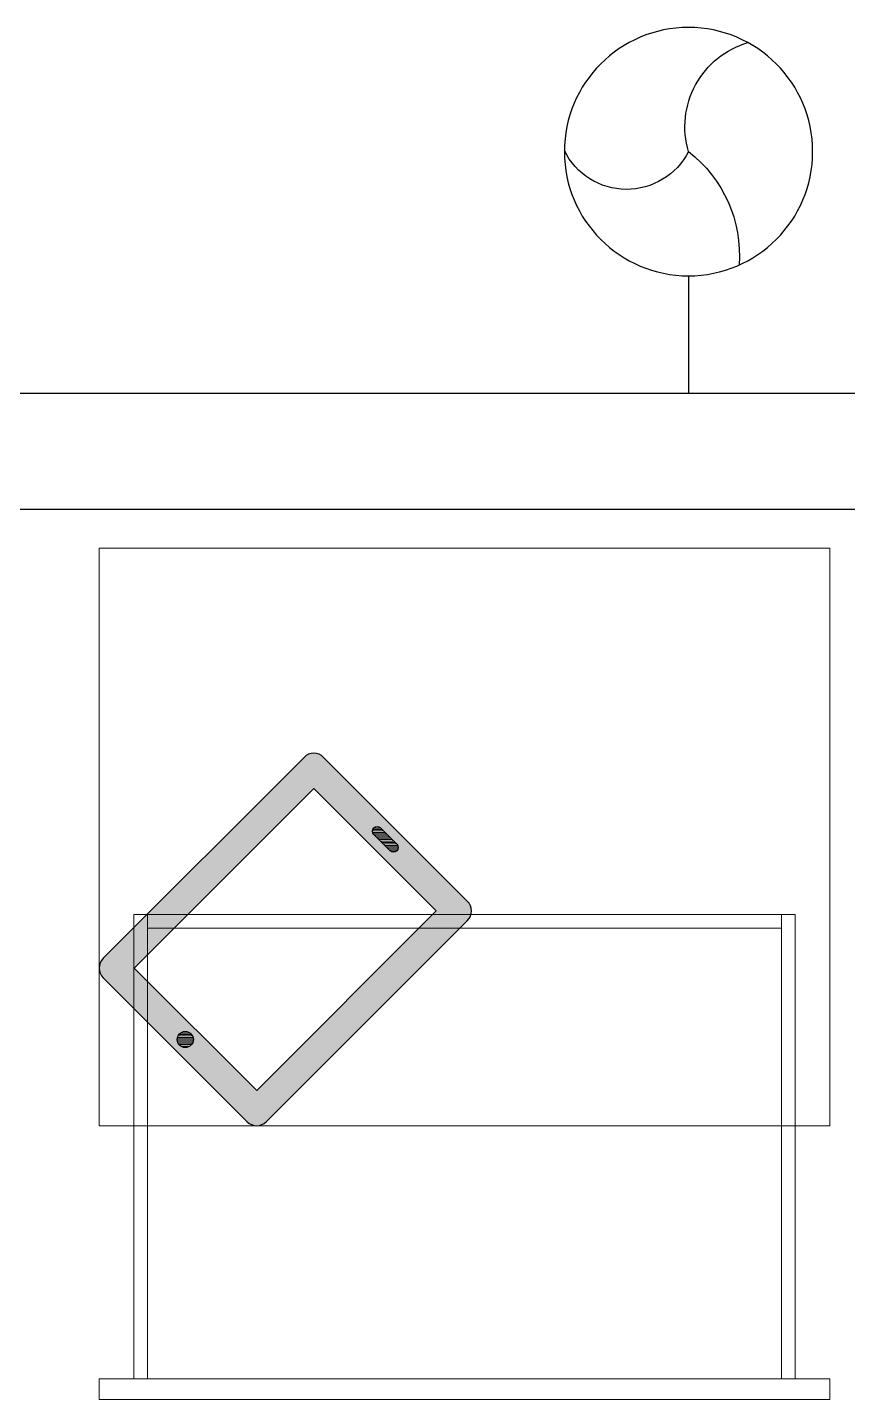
# Model space of a CAD drawing. Header units: feet. Extents: x 3461863 to 3472783, y -5468140 to -5450300.
# Drawn here: x 3471131 to 3471841, y -5452861 to -5451673 of the extents above; entities that cross this region are included whole.
import ezdxf

# ---------------------------------------------------------------- set-up
doc = ezdxf.new("R2010")
doc.units = ezdxf.units.FT
doc.header["$LTSCALE"] = 33
doc.header["$MEASUREMENT"] = 0
doc.layers.add('00 Electrical point', color=232, linetype='Continuous')
doc.layers.add('LENS-FURNITURE', color=13, linetype='Continuous', lineweight=9)
doc.layers.add('LENS-PARTITION', color=21, linetype='Continuous', lineweight=25)

# ---------------------------------------------------------------- blocks, each defined once
blk = doc.blocks.new('wall fan')
at = {"layer": '00 Electrical point', "ltscale": 100}
for p, q in [((285794.5, -116424.6360902255), (285794.5, -116518)), ((285678.2411654135, -116518), (285910.7588345865, -116518))]:
    blk.add_line(p, q, dxfattribs=at)
blk.add_circle((285794.5, -116326.1360902255), 98.50000000000868, dxfattribs=at)
for centre, radius, start, end in [((285727.7533490433, -116306.4443791337), 69.59079608448624, 343.5627964822288, 73.66035559563217), ((285857.567931001, -116408.1336003902), 103.4463899512691, 127.5654852342968, 184.426434643667), ((285843.5483353141, -116300.8376831011), 55.18830129758104, 207.2840154387161, 333.6366240827989)]:
    blk.add_arc(centre, radius, start, end, dxfattribs=at)
blk = doc.blocks.new('TRIAL SET CABINET 633x500')
at = {"layer": 'LENS-FURNITURE'}
h = blk.add_hatch(color=9, dxfattribs=at)
h.dxf.hatch_style = 1
edge = h.paths.add_edge_path()
edge.add_line((-8.54246803093703, -981.9670201920668), (115.9083254579454, -857.5162267031847))
edge.add_arc((107.4230440836399, -849.030945328879), 12.00000000009463, 315, 405)
edge.add_line((115.9083254579454, -840.5456639545736), (-58.03994271345434, -666.5973957831737))
edge.add_arc((-66.52522408775982, -675.0826771574792), 12.00000000009463, 45.00000000000002, 135)
edge.add_line((-75.01050546206531, -666.5973957831737), (-199.4612989509478, -791.0481892720562))
edge.add_arc((-190.9760175766423, -799.5334706454303), 11.99999999943607, 135.0000000031442, 225.0000000031442)
edge.add_line((-199.4612989500165, -808.0187520197359), (-25.5130307786167, -981.967020191136))
edge.add_arc((-17.02774940431148, -973.4817388177615), 11.99999999943605, 224.9999999968574, 314.9999999968578)
h.paths.add_polyline_path([(-17.02774940524252, -955.0969625067663), (89.03826777357607, -849.0309453279477), (-66.52522408775982, -693.4674534666119), (-172.5912412665784, -799.5334706454305)], flags=16)
edge = h.paths.add_edge_path(flags=16)
edge.add_line((-138.2965623782947, -741.9042679787381), (-124.1544267544522, -727.7621323548956))
edge.add_arc((-121.3259996296837, -730.5905594796641), 4.000000000031514, 45.00000000000051, 134.9999999999996, ccw=False)
edge.add_arc((-121.3259996296838, -730.5905594796641), 4.000000000031584, -45.000000000000625, 44.999999999999375, ccw=False)
edge.add_line((-118.4975725049153, -733.4189866044327), (-132.6397081287578, -747.561122228275))
edge.add_arc((-135.4681352535263, -744.7326951035067), 4.000000000031524, 225.0000000000006, 314.99999999999966, ccw=False)
edge.add_arc((-135.4681352535261, -744.7326951035066), 4.000000000031665, 135.0000000000006, 225.0000000000006, ccw=False)
edge = h.paths.add_edge_path(flags=16)
edge.add_arc((44.84409394953398, -910.9027886827243), 7, 0, 360)
at = {"layer": 'LENS-FURNITURE', "lineweight": 0}
h = blk.add_hatch(dxfattribs=at)
h.set_pattern_fill('ANSI31', color=252, scale=10, angle=405)
h.set_pattern_definition([(90, (-3772352.875833935, -3684050.327587578), (-1.25, 2e-16), [])])
edge = h.paths.add_edge_path()
edge.add_line((-138.2965623782947, -741.9042679787381), (-124.1544267544522, -727.7621323548956))
edge.add_arc((-121.3259996296837, -730.5905594796641), 4.000000000031514, 45.00000000000051, 134.9999999999996, ccw=False)
edge.add_arc((-121.3259996296838, -730.5905594796641), 4.000000000031584, -45.000000000000625, 44.999999999999375, ccw=False)
edge.add_line((-118.4975725049153, -733.4189866044327), (-132.6397081287578, -747.561122228275))
edge.add_arc((-135.4681352535263, -744.7326951035067), 4.000000000031524, 225.0000000000006, 314.99999999999966, ccw=False)
edge.add_arc((-135.4681352535261, -744.7326951035066), 4.000000000031665, 135.0000000000006, 225.0000000000006, ccw=False)
edge = h.paths.add_edge_path()
edge.add_arc((44.84409394953398, -910.9027886827243), 7, 0, 360)
blk.add_circle((0, 0), 50.09224864585668)
at = {"layer": 'LENS-FURNITURE'}
blk.add_lwpolyline([(119.4230440827086, -352.4817388160154), (119.4230440827086, -985.4817388160156), (-380.5769559172913, -985.4817388160156), (-380.5769559172913, -352.4817388160154)], close=True, dxfattribs=at)
at = {"layer": 'LENS-FURNITURE', "color": 146}
for points in [[(338.5359051078558, -352.4817388160154), (338.5359051078558, -985.4817388160156), (356.5359051078559, -985.4817388160156), (356.5359051078559, -352.4817388160154)], [(-63.4640948921442, -382.4817388160154), (-63.4640948921442, -394.4817388160154), (338.5359051078558, -394.4817388160154), (338.5359051078558, -382.4817388160154)], [(-63.4640948921442, -394.4817388160154), (-63.4640948921442, -943.4817388160153), (-51.4640948921442, -943.4817388160153), (-51.4640948921442, -394.4817388160154)], [(-63.4640948921442, -955.4817388160152), (-63.4640948921442, -943.4817388160153), (338.5359051078558, -943.4817388160153), (338.5359051078558, -955.4817388160152)]]:
    blk.add_lwpolyline(points, close=True, dxfattribs=at)
at = {"layer": 'LENS-FURNITURE', "color": 18, "lineweight": 30}
for points in [[(-8.54246803093703, -981.9670201920668), (115.9083254579454, -857.5162267031847, 0.4142135623730951), (115.9083254579454, -840.5456639545736), (-58.03994271345434, -666.5973957831737, 0.4142135623730951), (-75.01050546206531, -666.5973957831737), (-199.4612989509478, -791.0481892720562, 0.4142135623730951), (-199.4612989500165, -808.0187520197359), (-25.51303077861669, -981.967020191136, 0.4142135623730951)], [(-138.2965623782947, -741.9042679787381), (-124.1544267544522, -727.7621323548956, -0.4142135623730951), (-118.4975725049153, -727.7621323548956), (-118.4975725049153, -727.7621323548956, -0.4142135623730951), (-118.4975725049153, -733.4189866044327), (-132.6397081287578, -747.561122228275, -0.4142135623730951), (-138.2965623782947, -747.561122228275), (-138.2965623782947, -747.561122228275, -0.4142135623730951)]]:
    blk.add_lwpolyline(points, format="xyb", close=True, dxfattribs=at)
blk.add_lwpolyline([(-17.02774940524252, -955.0969625067663), (89.03826777357607, -849.0309453279477), (-66.52522408775982, -693.4674534666119), (-172.5912412665784, -799.5334706454305)], close=True, dxfattribs=at)
blk.add_circle((44.84409394953398, -910.9027886827243), 7, dxfattribs=at)

msp = doc.modelspace()

# ---------------------------------------------------------------- linework, layer by layer
at = {"layer": 'LENS-PARTITION'}
msp.add_lwpolyline([(3470903.393663978, -5452089.716200076), (3472603.393663978, -5452089.716200076), (3472603.393663978, -5451989.716200075), (3470903.393663978, -5451989.716200075)], close=True, dxfattribs=at)

# ---------------------------------------------------------------- block references
at = {"xscale": -1.091692189932861, "yscale": 1.091692189932861, "zscale": 1.091692189932861}
msp.add_blockref('wall fan', (3783703.017239745, -5324787.925613478), dxfattribs=at)
at = {"layer": 'LENS-FURNITURE', "rotation": 270}
msp.add_blockref('TRIAL SET CABINET 633x500', (3472178.393663979, -5452504.111196807), dxfattribs=at)

doc.saveas('drawing.dxf')
